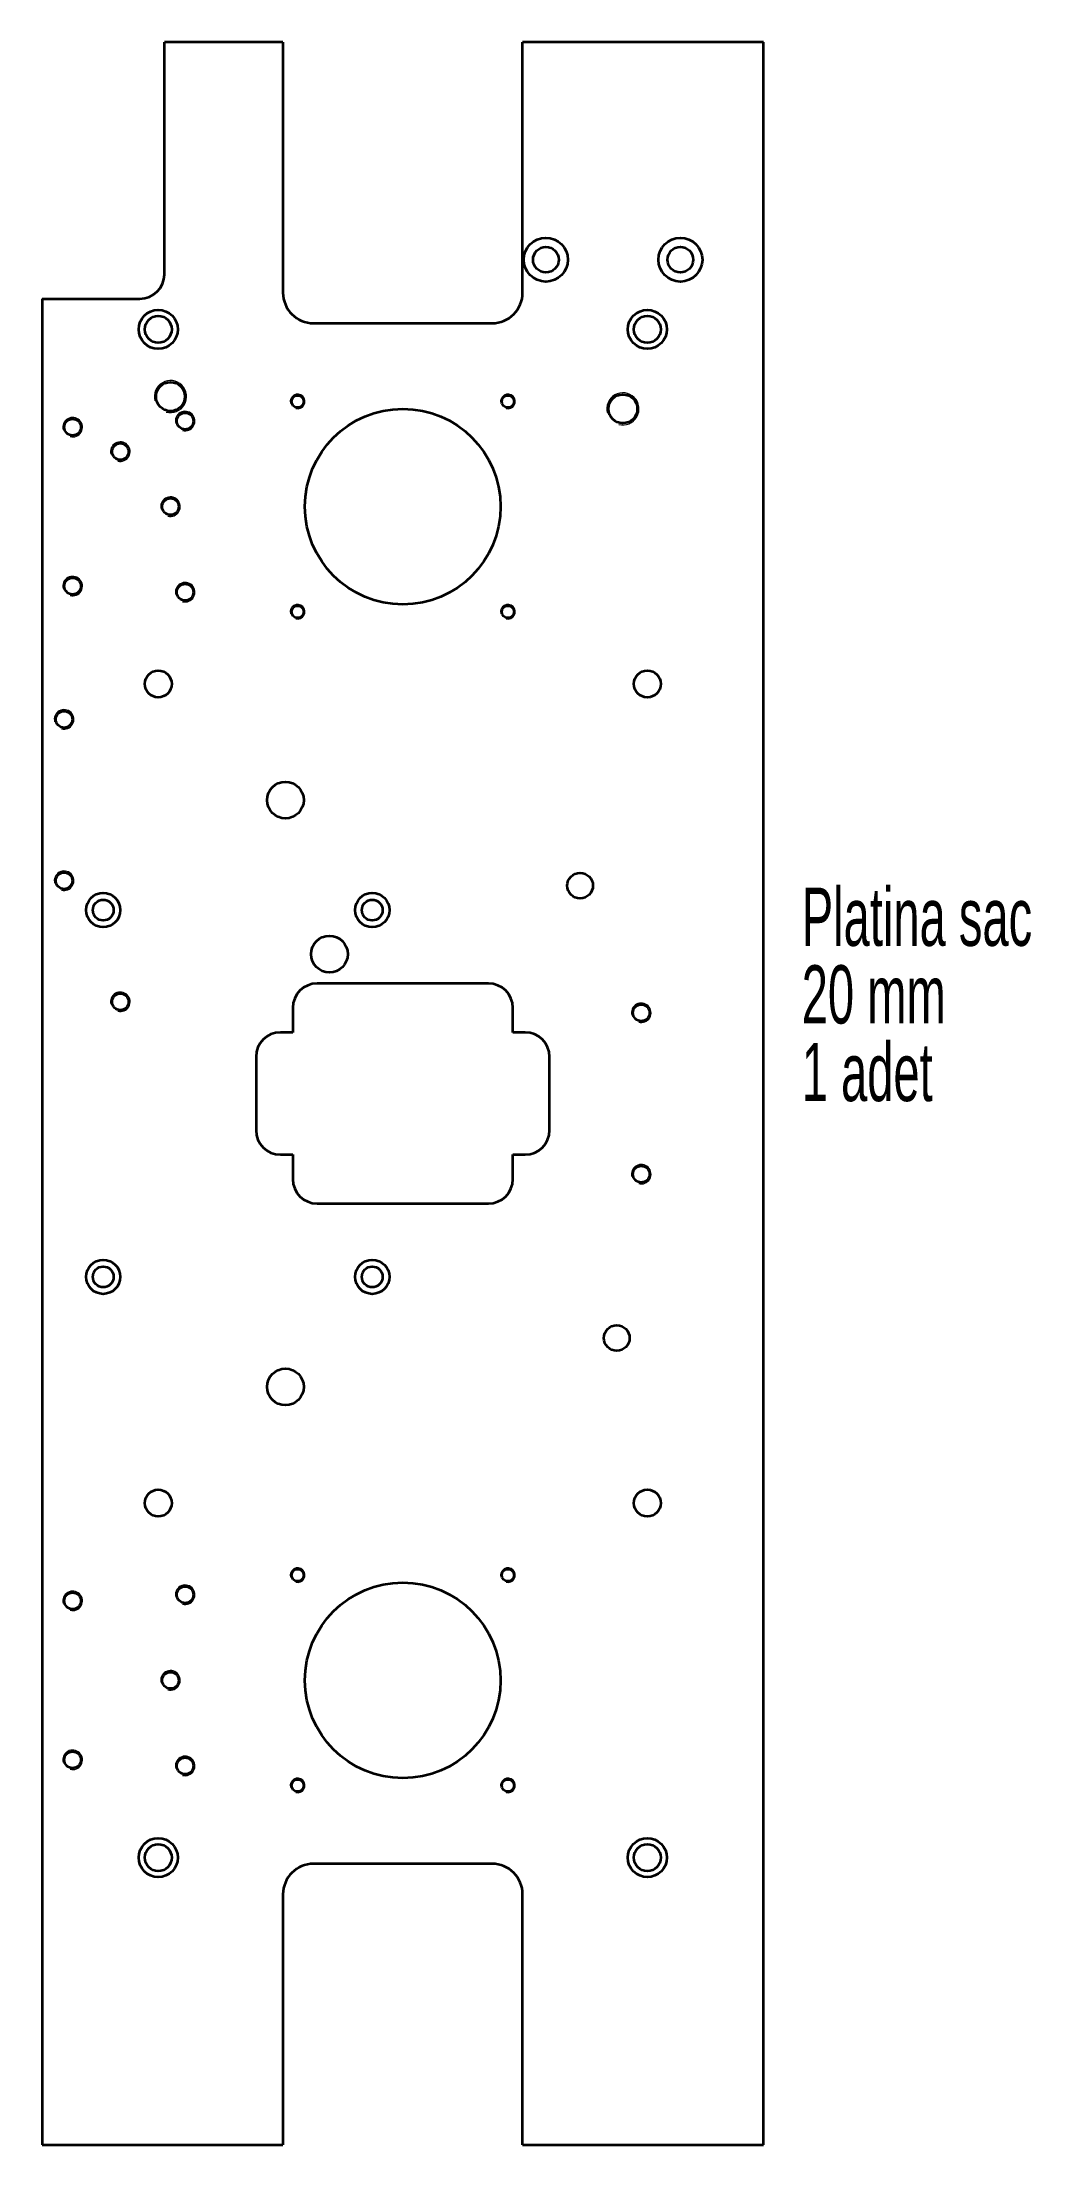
# Model space of a CAD drawing. Header units: millimetres. Extents: x 46 to 450, y -257 to 603.
import ezdxf

# ---------------------------------------------------------------- set-up
doc = ezdxf.new("R2010")
doc.units = ezdxf.units.MM
doc.styles.add('SLDTEXTSTYLE0', font='TXT', dxfattribs={"width": 0.605})

msp = doc.modelspace()

# ---------------------------------------------------------------- linework, layer by layer
at = {"color": 7, "linetype": 'Continuous', "lineweight": 35}
for p, q in [((144.35, 602.77), (95.85, 602.77)), ((95.85, 507.77), (95.85, 602.77)), ((144.35, 602.77), (144.35, 500.27)), ((242.35, 500.27), (242.35, 602.77)), ((340.85, 602.77), (242.35, 602.77)), ((340.85, -257.23), (340.85, 602.77)), ((45.85, 497.77), (45.85, -257.23)), ((45.85, 497.77), (85.85, 497.77)), ((156.85, 487.77), (229.85, 487.77)), ((228.35, 217.77), (158.35, 217.77)), ((148.35, 207.77), (148.35, 197.77)), ((238.35, 197.77), (238.35, 207.77)), ((148.35, 197.77), (143.35, 197.77)), ((243.35, 197.77), (238.35, 197.77)), ((133.35, 187.77), (133.35, 157.77)), ((253.35, 157.77), (253.35, 187.77)), ((143.35, 147.77), (148.35, 147.77)), ((148.35, 147.77), (148.35, 137.77)), ((238.35, 137.77), (238.35, 147.77)), ((238.35, 147.77), (243.35, 147.77)), ((158.35, 127.77), (228.35, 127.77)), ((229.85, -142.23), (156.85, -142.23)), ((144.35, -154.73), (144.35, -257.23)), ((242.35, -257.23), (242.35, -154.73)), ((45.85, -257.23), (144.35, -257.23)), ((242.35, -257.23), (340.85, -257.23))]:
    msp.add_line(p, q, dxfattribs=at)
for centre, radius in [((251.85, 513.77), 9), ((251.85, 513.77), 5.25), ((306.85, 513.77), 9), ((306.85, 513.77), 5.25), ((93.35, 485.27), 8), ((93.35, 485.27), 5.5), ((293.35, 485.27), 8), ((293.35, 485.27), 5.5), ((98.35, 457.77), 5.9), ((150.35, 455.77), 2.5), ((236.35, 455.77), 2.5), ((283.35, 452.77), 5.9), ((58.35, 445.27), 3.4), ((104.35, 447.77), 3.4), ((193.35, 412.77), 40), ((77.85, 435.27), 3.4), ((98.35, 412.77), 3.4), ((58.35, 380.27), 3.4), ((104.35, 377.77), 3.4), ((150.35, 369.77), 2.5), ((236.35, 369.77), 2.5), ((93.35, 340.27), 5.5), ((293.35, 340.27), 5.5), ((54.85, 325.77), 3.4), ((145.35, 292.77), 7.5), ((54.85, 259.77), 3.4), ((265.85, 257.77), 5.25), ((70.85, 247.77), 7), ((70.85, 247.77), 4.25), ((180.85, 247.77), 7), ((180.85, 247.77), 4.25), ((163.35, 229.77), 7.5), ((77.85, 210.27), 3.4), ((290.85, 205.77), 3.4), ((290.85, 139.77), 3.4), ((70.85, 97.77), 7), ((180.85, 97.77), 7), ((70.85, 97.77), 4.25), ((180.85, 97.77), 4.25), ((280.85, 72.77), 5.25), ((145.35, 52.77), 7.5), ((93.35, 5.27), 5.5), ((293.35, 5.27), 5.5), ((150.35, -24.23), 2.5), ((236.35, -24.23), 2.5), ((58.35, -34.73), 3.4), ((104.35, -32.23), 3.4), ((193.35, -67.23), 40), ((98.35, -67.23), 3.4), ((58.35, -99.73), 3.4), ((104.35, -102.23), 3.4), ((150.35, -110.23), 2.5), ((236.35, -110.23), 2.5), ((93.35, -139.73), 8), ((93.35, -139.73), 5.5), ((293.35, -139.73), 8), ((293.35, -139.73), 5.5)]:
    msp.add_circle(centre, radius, dxfattribs=at)
for centre, radius, start, end in [((85.85, 507.77), 10, 270, 0), ((156.85, 500.27), 12.5, 180, 270), ((229.85, 500.27), 12.5, 270, 0), ((158.35, 207.77), 10, 90, 180), ((228.35, 207.77), 10, 0, 90), ((143.35, 187.77), 10, 90, 180), ((243.35, 187.77), 10, 0, 90), ((143.35, 157.77), 10, 180, 270), ((243.35, 157.77), 10, 270, 0), ((158.35, 137.77), 10, 180, 270), ((228.35, 137.77), 10, 270, 0), ((156.85, -154.73), 12.5, 90, 180), ((229.85, -154.73), 12.5, 0, 90)]:
    msp.add_arc(centre, radius, start, end, dxfattribs=at)
at = {"color": 7, "linetype": 'Continuous', "lineweight": 18}
for centre, radius in [((98.35, 457.77), 6.58), ((150.35, 455.77), 3), ((236.35, 455.77), 3), ((283.35, 452.77), 6.58), ((58.35, 445.27), 4), ((104.35, 447.77), 4), ((77.85, 435.27), 4), ((98.35, 412.77), 4), ((58.35, 380.27), 4), ((104.35, 377.77), 4), ((150.35, 369.77), 3), ((236.35, 369.77), 3), ((54.85, 325.77), 4), ((54.85, 259.77), 4), ((77.85, 210.27), 4), ((290.85, 205.77), 4), ((290.85, 139.77), 4), ((150.35, -24.23), 3), ((236.35, -24.23), 3), ((58.35, -34.73), 4), ((104.35, -32.23), 4), ((98.35, -67.23), 4), ((58.35, -99.73), 4), ((104.35, -102.23), 4), ((150.35, -110.23), 3), ((236.35, -110.23), 3)]:
    msp.add_arc(centre, radius, 255, 195, dxfattribs=at)

# ---------------------------------------------------------------- texts
at = {"color": 7, "linetype": 'Continuous', "lineweight": 0, "attachment_point": 1, "style": 'SLDTEXTSTYLE0'}
for s, insert, char_height in [('Platina sac', (356.47, 256.96), 23.8125), ('20 mm', (356.47, 225.21), 23.812), ('1 adet', (356.47, 193.46), 23.812)]:
    msp.add_mtext(s, dxfattribs=dict(at, insert=insert, char_height=char_height))

doc.saveas('drawing.dxf')
